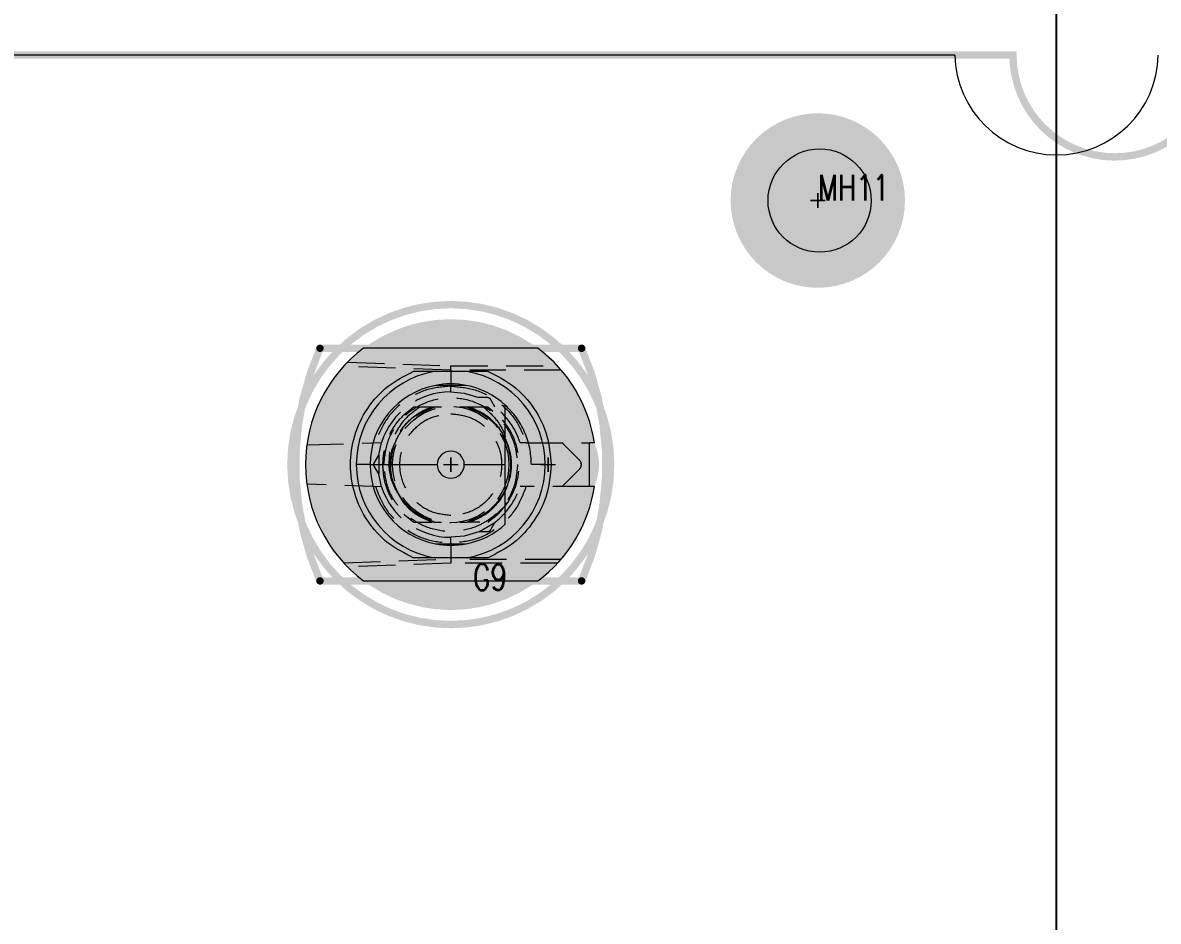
# Model space of a CAD drawing. Header units: millimetres. Extents: x 5 to 1395, y 5 to 415.
# Drawn here: x 1221.58 to 1260.64, y 260.83 to 291.72 of the extents above; entities that cross this region are included whole.
import ezdxf

# ---------------------------------------------------------------- set-up
doc = ezdxf.new("R2010")
doc.units = ezdxf.units.MM
doc.header["$PDSIZE"] = -1
doc.linetypes.add('HIDDEN', pattern=[1.905, 1.27, -0.635])
for name, color, linetype in [('BOARD_OUTLINE_00', 2, 'Continuous'), ('DRIL_PLTE_THRU_01', 16, 'Continuous'), ('DRIL_PLTE_THRU_02', 146, 'Continuous'), ('DRIL_PLTE_THRU_03', 56, 'Continuous'), ('DRIL_PLTE_THRU_04', 216, 'Continuous'), ('DRIL_PLTE_THRU_05', 34, 'Continuous'), ('DRIL_PLTE_THRU_06', 96, 'Continuous'), ('DRIL_PLTE_THRU_07', 171, 'Continuous'), ('DRIL_PLTE_THRU_08', 176, 'Continuous'), ('DRIL_SYMBOL', 2, 'Continuous'), ('PADS_BOT', 5, 'Continuous'), ('PADS_INNER', 1, 'Continuous'), ('PADS_TOP', 1, 'Continuous'), ('PART_NAME_01', 1, 'Continuous'), ('PART_TOP_2DLINE_26', 5, 'Continuous'), ('PART_TOP_2DLINE_27', 5, 'Continuous')]:
    doc.layers.add(name, color=color, linetype=linetype)
doc.styles.add('W0$127', font='simplex', dxfattribs={"width": 0.75})
doc.dimstyles.new('ISO-25', dxfattribs={"dimtxt": 2.5, "dimasz": 2.5, "dimexe": 1.25, "dimexo": 0.625, "dimtad": 1, "dimtxsty": 'Standard', "dimcen": 2.5, "dimadec": 0, "dimazin": 0, "dimtfac": 1, "dimtmove": 0, "dimatfit": 3, "dimfxl": 0, "dimarcsym": 0})

# ---------------------------------------------------------------- blocks, each defined once
blk = doc.blocks.new('BOARD_30802')
at = {"layer": 'BOARD_OUTLINE_00', "const_width": 0.254}
blk.add_lwpolyline([(0, 0), (431.8, 0), (431.8, 55.96999), (429.8, 55.96999, -1), (429.8, 62.96999), (431.8, 62.96999), (431.8, 165.94328), (429.79848, 165.94328, -1), (429.79848, 172.96638), (431.8, 172.96638), (431.8, 279.4), (419.4, 279.4), (419.40226, 279.39, -1), (412.4, 279.39), (412.4, 279.4), (299.4, 279.4), (299.4, 279.399, -1), (292.4, 279.399), (292.4, 279.4), (139.4, 279.4, -1)], format="xyb", dxfattribs=at)
blk = doc.blocks.new('SMOOTH_0$254')
at = {"const_width": 0.127}
blk.add_lwpolyline([(-0.0635, 0, 1), (0.0635, 0, 1)], format="xyb", close=True, dxfattribs=at)
blk = doc.blocks.new('PART_BODY_TOP_1')
at = {"layer": 'PART_TOP_2DLINE_26', "const_width": 0.254}
blk.add_lwpolyline([(5.5, 0, 1), (-5.5, 0, 1)], format="xyb", close=True, dxfattribs=at)
at = {"layer": 'PART_TOP_2DLINE_27', "const_width": 0.254}
blk.add_lwpolyline([(-4.5, 4), (4.5, 4, -0.208911), (4.5, -4), (-4.5, -4, -0.208911)], format="xyb", close=True, dxfattribs=at)
at = {"layer": 'PART_TOP_2DLINE_27'}
for p in [(-4.5, 4), (4.5, 4), (-4.5, -4), (4.5, -4)]:
    blk.add_blockref('SMOOTH_0$254', p, dxfattribs=at)
blk = doc.blocks.new('DRIL_SYMBOL_5$15')
at = {"layer": 'DRIL_SYMBOL', "const_width": 0.0508}
for points in [[(-0.254, 0), (0.254, 0)], [(0, -0.254), (0, 0.254)]]:
    blk.add_lwpolyline(points, dxfattribs=at)
blk = doc.blocks.new('DRIL_HOLE_5$15')
at = {"const_width": 2.575}
blk.add_lwpolyline([(-1.2875, 0, 1), (1.2875, 0, 1)], format="xyb", close=True, dxfattribs=at)
blk.add_blockref('DRIL_SYMBOL_5$15', (0, 0))
blk = doc.blocks.new('PAD_0')
at = {"const_width": 5}
blk.add_lwpolyline([(0, -2.5, 1), (0, 2.5, 1)], format="xyb", close=True, dxfattribs=at)
blk = doc.blocks.new('STK_TOP_181')
at = {"layer": 'DRIL_PLTE_THRU_01'}
blk.add_blockref('DRIL_HOLE_5$15', (0, 0), dxfattribs=at)
at = {"layer": 'DRIL_PLTE_THRU_02'}
blk.add_blockref('DRIL_HOLE_5$15', (0, 0), dxfattribs=at)
at = {"layer": 'DRIL_PLTE_THRU_03'}
blk.add_blockref('DRIL_HOLE_5$15', (0, 0), dxfattribs=at)
at = {"layer": 'DRIL_PLTE_THRU_04'}
blk.add_blockref('DRIL_HOLE_5$15', (0, 0), dxfattribs=at)
at = {"layer": 'DRIL_PLTE_THRU_05'}
blk.add_blockref('DRIL_HOLE_5$15', (0, 0), dxfattribs=at)
at = {"layer": 'DRIL_PLTE_THRU_06'}
blk.add_blockref('DRIL_HOLE_5$15', (0, 0), dxfattribs=at)
at = {"layer": 'DRIL_PLTE_THRU_07'}
blk.add_blockref('DRIL_HOLE_5$15', (0, 0), dxfattribs=at)
at = {"layer": 'DRIL_PLTE_THRU_08'}
blk.add_blockref('DRIL_HOLE_5$15', (0, 0), dxfattribs=at)
at = {"layer": 'PADS_BOT'}
blk.add_blockref('PAD_0', (0, 0), dxfattribs=at)
at = {"layer": 'PADS_INNER'}
blk.add_blockref('PAD_0', (0, 0), dxfattribs=at)
at = {"layer": 'PADS_TOP'}
blk.add_blockref('PAD_0', (0, 0), dxfattribs=at)
blk = doc.blocks.new('DRIL_SYMBOL_2$55')
at = {"layer": 'DRIL_SYMBOL', "const_width": 0.0508}
for points in [[(-0.254, 0), (0.254, 0)], [(0, -0.254), (0, 0.254)]]:
    blk.add_lwpolyline(points, dxfattribs=at)
blk = doc.blocks.new('DRIL_HOLE_2$55')
at = {"const_width": 1.275}
blk.add_lwpolyline([(-0.6375, 0, 1), (0.6375, 0, 1)], format="xyb", close=True, dxfattribs=at)
blk.add_blockref('DRIL_SYMBOL_2$55', (0, 0))
blk = doc.blocks.new('PAD_1')
at = {"const_width": 1.75}
blk.add_lwpolyline([(0, -0.875, 1), (0, 0.875, 1)], format="xyb", close=True, dxfattribs=at)
blk = doc.blocks.new('STK_TOP_182')
at = {"layer": 'DRIL_PLTE_THRU_01'}
blk.add_blockref('DRIL_HOLE_2$55', (0, 0), dxfattribs=at)
at = {"layer": 'DRIL_PLTE_THRU_02'}
blk.add_blockref('DRIL_HOLE_2$55', (0, 0), dxfattribs=at)
at = {"layer": 'DRIL_PLTE_THRU_03'}
blk.add_blockref('DRIL_HOLE_2$55', (0, 0), dxfattribs=at)
at = {"layer": 'DRIL_PLTE_THRU_04'}
blk.add_blockref('DRIL_HOLE_2$55', (0, 0), dxfattribs=at)
at = {"layer": 'DRIL_PLTE_THRU_05'}
blk.add_blockref('DRIL_HOLE_2$55', (0, 0), dxfattribs=at)
at = {"layer": 'DRIL_PLTE_THRU_06'}
blk.add_blockref('DRIL_HOLE_2$55', (0, 0), dxfattribs=at)
at = {"layer": 'DRIL_PLTE_THRU_07'}
blk.add_blockref('DRIL_HOLE_2$55', (0, 0), dxfattribs=at)
at = {"layer": 'DRIL_PLTE_THRU_08'}
blk.add_blockref('DRIL_HOLE_2$55', (0, 0), dxfattribs=at)
at = {"layer": 'PADS_BOT'}
blk.add_blockref('PAD_1', (0, 0), dxfattribs=at)
at = {"layer": 'PADS_INNER'}
blk.add_blockref('PAD_1', (0, 0), dxfattribs=at)
at = {"layer": 'PADS_TOP'}
blk.add_blockref('PAD_1', (0, 0), dxfattribs=at)
blk = doc.blocks.new('SYM_TOP_3')
for name, p in [('PART_BODY_TOP_1', (0, 0)), ('STK_TOP_181', (0, 0)), ('STK_TOP_182', (3.35, 0))]:
    blk.add_blockref(name, p)
blk = doc.blocks.new('PART_TOP_33')
blk.add_blockref('SYM_TOP_3', (0, 0))
at = {"layer": 'PART_NAME_01', "style": 'W0$127', "width": 0.75}
blk.add_text('G9', height=0.889, dxfattribs=at).set_placement((0.762, -4.318))
blk = doc.blocks.new('DRIL_SYMBOL_3$5')
at = {"layer": 'DRIL_SYMBOL', "const_width": 0.0508}
for points in [[(-0.254, 0), (0.254, 0)], [(0, -0.254), (0, 0.254)]]:
    blk.add_lwpolyline(points, dxfattribs=at)
blk = doc.blocks.new('DRIL_HOLE_3$5')
at = {"const_width": 1.75}
blk.add_lwpolyline([(-0.875, 0, 1), (0.875, 0, 1)], format="xyb", close=True, dxfattribs=at)
blk.add_blockref('DRIL_SYMBOL_3$5', (0, 0))
blk = doc.blocks.new('PAD_26')
at = {"const_width": 3}
blk.add_lwpolyline([(0, -1.5, 1), (0, 1.5, 1)], format="xyb", close=True, dxfattribs=at)
blk = doc.blocks.new('STK_TOP_206')
at = {"layer": 'DRIL_PLTE_THRU_01'}
blk.add_blockref('DRIL_HOLE_3$5', (0, 0), dxfattribs=at)
at = {"layer": 'DRIL_PLTE_THRU_02'}
blk.add_blockref('DRIL_HOLE_3$5', (0, 0), dxfattribs=at)
at = {"layer": 'DRIL_PLTE_THRU_03'}
blk.add_blockref('DRIL_HOLE_3$5', (0, 0), dxfattribs=at)
at = {"layer": 'DRIL_PLTE_THRU_04'}
blk.add_blockref('DRIL_HOLE_3$5', (0, 0), dxfattribs=at)
at = {"layer": 'DRIL_PLTE_THRU_05'}
blk.add_blockref('DRIL_HOLE_3$5', (0, 0), dxfattribs=at)
at = {"layer": 'DRIL_PLTE_THRU_06'}
blk.add_blockref('DRIL_HOLE_3$5', (0, 0), dxfattribs=at)
at = {"layer": 'DRIL_PLTE_THRU_07'}
blk.add_blockref('DRIL_HOLE_3$5', (0, 0), dxfattribs=at)
at = {"layer": 'DRIL_PLTE_THRU_08'}
blk.add_blockref('DRIL_HOLE_3$5', (0, 0), dxfattribs=at)
at = {"layer": 'PADS_BOT'}
blk.add_blockref('PAD_26', (0, 0), dxfattribs=at)
at = {"layer": 'PADS_INNER'}
blk.add_blockref('PAD_26', (0, 0), dxfattribs=at)
at = {"layer": 'PADS_TOP'}
blk.add_blockref('PAD_26', (0, 0), dxfattribs=at)
blk = doc.blocks.new('SYM_TOP_19')
blk.add_blockref('STK_TOP_206', (0, 0))
blk = doc.blocks.new('PART_TOP_353')
blk.add_blockref('SYM_TOP_19', (0, 0))
at = {"layer": 'PART_NAME_01', "style": 'W0$127', "width": 0.75}
blk.add_text('MH11', height=0.889, dxfattribs=at).set_placement((0, 0))
blk = doc.blocks.new('q')
for name, p in [('BOARD_30802', (963.245, 11.209)), ('PART_TOP_353', (1248.931, 285.609)), ('PART_TOP_33', (1236.305, 276.529))]:
    blk.add_blockref(name, p)
blk = doc.blocks.new('*D230')
at = {"color": 0, "lineweight": -2}
for p, q in [((969.595, 286.609), (969.595, 307.072)), ((1257.145, 291.679), (1257.145, 307.072)), ((972.897, 306.072), (1253.843, 306.072))]:
    blk.add_line(p, q, dxfattribs=at)
at = {"color": 0}
for points in [[(972.897, 306.622), (972.897, 305.521), (969.595, 306.072)], [(1253.843, 306.622), (1253.843, 305.521), (1257.145, 306.072)]]:
    blk.add_solid(points, dxfattribs=at)
at = {"layer": 'Defpoints', "color": 0}
for p in [(1257.145, 306.072), (1257.145, 290.679), (969.595, 285.609)]:
    blk.add_point(p, dxfattribs=at)
at = {"color": 0, "insert": (1113.37, 309.637), "char_height": 3.5, "attachment_point": 5}
blk.add_mtext('287,550', dxfattribs=at)
blk = doc.blocks.new('*D231')
at = {"color": 0, "lineweight": -2}
for p, q in [((969.595, 286.609), (969.595, 323.77)), ((1257.145, 181.679), (1257.145, 323.77)), ((1253.843, 322.77), (972.897, 322.77))]:
    blk.add_line(p, q, dxfattribs=at)
at = {"color": 0}
for points in [[(972.897, 323.321), (972.897, 322.22), (969.595, 322.77)], [(1253.843, 323.321), (1253.843, 322.22), (1257.145, 322.77)]]:
    blk.add_solid(points, dxfattribs=at)
at = {"layer": 'Defpoints', "color": 0}
for p in [(969.595, 322.77), (969.595, 285.609), (1257.145, 180.679)]:
    blk.add_point(p, dxfattribs=at)
at = {"color": 0, "insert": (1113.37, 326.336), "char_height": 3.5, "attachment_point": 5}
blk.add_mtext('287,550', dxfattribs=at)

msp = doc.modelspace()

# ---------------------------------------------------------------- linework, layer by layer
at = {"color": 7, "linetype": 'Continuous', "lineweight": 15}
for p, q in [((1253.6455, 290.6088), (1102.6441, 290.6088)), ((1239.3048, 280.5288), (1233.3048, 280.5288)), ((1241.2482, 277.2788), (1241.0798, 277.2788)), ((1241.0798, 275.7788), (1241.0798, 277.2788)), ((1233.5298, 276.5288), (1233.0548, 276.5288)), ((1233.5298, 276.5288), (1235.84, 276.5288)), ((1236.7696, 276.5288), (1238.1798, 276.5288)), ((1239.5548, 276.5288), (1239.0798, 276.5288)), ((1241.2482, 275.7788), (1241.0798, 275.7788)), ((1233.3048, 272.5288), (1239.3048, 272.5288))]:
    msp.add_line(p, q, dxfattribs=at)
at = {"color": 7, "linetype": 'HIDDEN', "lineweight": 0}
for p, q in [((1236.3048, 279.7788), (1232.6191, 279.9075)), ((1232.7523, 280.0473), (1236.3048, 279.9232)), ((1236.3048, 279.7788), (1236.3048, 279.9231)), ((1236.3048, 279.9231), (1239.9761, 279.9231)), ((1236.3048, 279.7788), (1236.3048, 279.2288)), ((1240.1045, 279.7788), (1236.9551, 279.7788)), ((1236.3048, 279.0288), (1236.3048, 279.2288)), ((1235.0313, 278.5038), (1234.7578, 278.2746)), ((1235.6539, 278.5038), (1235.0313, 278.5038)), ((1235.6539, 278.5038), (1235.1416, 278.2404)), ((1235.1823, 278.2413), (1235.7388, 278.5037)), ((1235.1823, 278.2413), (1235.7388, 278.5037)), ((1235.9896, 278.5038), (1235.2322, 278.5038)), ((1237.5783, 278.5038), (1236.62, 278.5038)), ((1236.8708, 278.5038), (1237.1837, 278.3562)), ((1237.3057, 278.5038), (1236.9557, 278.5038)), ((1237.2706, 278.3419), (1236.9557, 278.5038)), ((1237.7566, 278.3544), (1237.5783, 278.5038)), ((1231.3506, 277.2038), (1233.9247, 277.2937)), ((1233.8257, 276.8516), (1233.9247, 277.2937)), ((1234.0161, 277.0179), (1233.9548, 276.5288)), ((1238.8985, 277.2788), (1241.0798, 277.2788)), ((1240.1397, 277.2788), (1240.7129, 276.7056)), ((1233.6682, 276.5788), (1233.8257, 276.8516)), ((1233.8257, 276.8516), (1233.8257, 276.2059)), ((1233.8257, 276.2059), (1233.6682, 276.4788)), ((1233.9247, 275.7639), (1233.8257, 276.2059)), ((1233.9548, 276.5288), (1233.9827, 276.3061)), ((1240.7129, 276.352), (1240.1397, 275.7788)), ((1233.9247, 275.7639), (1231.3506, 275.8538)), ((1241.0798, 275.7788), (1238.8985, 275.7788)), ((1238.194, 275.1311), (1237.5783, 274.5538)), ((1234.7854, 274.7598), (1235.0313, 274.5538)), ((1235.7388, 274.5538), (1235.0333, 274.915)), ((1235.1399, 274.8181), (1235.6539, 274.5538)), ((1235.6539, 274.5538), (1235.1399, 274.8181)), ((1235.7388, 274.5538), (1235.2067, 274.8047)), ((1235.7388, 274.5538), (1235.2067, 274.8047)), ((1235.2069, 274.7836), (1235.6539, 274.5538)), ((1235.6539, 274.5538), (1235.2069, 274.7836)), ((1237.2098, 274.7136), (1236.8708, 274.5538)), ((1237.5275, 274.8478), (1236.9557, 274.5538)), ((1237.5274, 274.8477), (1236.9557, 274.5538)), ((1236.9557, 274.5538), (1237.1968, 274.6777)), ((1235.0313, 274.5538), (1235.6539, 274.5538)), ((1235.7388, 274.5538), (1235.9896, 274.5538)), ((1236.62, 274.5538), (1236.8708, 274.5538)), ((1237.3057, 274.5538), (1236.9557, 274.5538)), ((1237.2647, 274.2204), (1237.8239, 274.5433)), ((1236.3048, 273.8288), (1236.3048, 274.0288)), ((1235.7804, 273.8038), (1235.7804, 273.8038)), ((1236.3048, 273.8288), (1236.3048, 273.2788)), ((1232.6191, 273.1501), (1236.3048, 273.2788)), ((1236.3048, 273.1343), (1232.7523, 273.0103)), ((1236.3048, 273.2788), (1236.3048, 273.1344)), ((1239.9761, 273.1344), (1236.3048, 273.1344)), ((1236.9551, 273.2788), (1240.1045, 273.2788))]:
    msp.add_line(p, q, dxfattribs=at)
at = {"color": 7, "linetype": 'HIDDEN', "lineweight": 0, "flags": 128}
for points in [[(1236.3048, 279.0288), (1236.7704, 278.985), (1237.2647, 278.8371)], [(1235.0313, 278.5038), (1235.0313, 278.5038)], [(1235.0313, 278.5038), (1235.0313, 278.5038)], [(1235.0313, 278.5038), (1235.0313, 278.5038)], [(1235.0313, 278.5038), (1235.0313, 278.5038)], [(1235.0313, 278.5038), (1235.0313, 278.5038)], [(1235.0313, 278.5038), (1235.0313, 278.5038)], [(1235.0313, 278.5038), (1235.0313, 278.5038)], [(1235.2776, 278.308), (1235.2776, 278.308)], [(1235.9896, 278.5038), (1235.9896, 278.5038)], [(1236.62, 278.5038), (1236.62, 278.5038)], [(1237.5783, 278.5038), (1237.5783, 278.5038)], [(1237.5783, 278.5038), (1237.5783, 278.5038)], [(1237.5783, 278.5038), (1237.5783, 278.5038)], [(1237.5783, 278.5038), (1237.5783, 278.5038)], [(1237.5783, 278.5038), (1237.5783, 278.5038)], [(1237.5783, 278.5038), (1237.5783, 278.5038)], [(1237.5783, 278.5038), (1237.5783, 278.5038)], [(1237.5783, 278.5038), (1237.5783, 278.5038)], [(1234.5256, 277.556), (1234.5256, 277.556)], [(1238.234, 277.3049), (1238.2378, 277.2763), (1238.2379, 277.2674), (1238.2377, 277.266), (1238.2373, 277.2652), (1238.2371, 277.265), (1238.2371, 277.265), (1238.237, 277.265), (1238.237, 277.265), (1238.237, 277.2649), (1238.237, 277.2649), (1238.237, 277.2649), (1238.2371, 277.2649), (1238.2373, 277.265), (1238.2374, 277.265), (1238.2374, 277.265), (1238.2374, 277.265), (1238.2374, 277.265), (1238.2374, 277.265), (1238.2373, 277.265), (1238.2371, 277.2649), (1238.2369, 277.2649), (1238.2368, 277.2648), (1238.2368, 277.2648), (1238.2367, 277.2648), (1238.2367, 277.2648), (1238.2367, 277.2648), (1238.2367, 277.2648), (1238.2364, 277.2648), (1238.236, 277.2649), (1238.2354, 277.2652), (1238.2327, 277.2682), (1238.1686, 277.3977), (1238.0814, 277.5607)], [(1235.0313, 274.5538), (1235.0313, 274.5538)], [(1235.7388, 274.5538), (1235.7388, 274.5538)], [(1235.7388, 274.5538), (1235.7388, 274.5538)], [(1235.7388, 274.5538), (1235.7388, 274.5538)], [(1235.7388, 274.5538), (1235.7388, 274.5538)], [(1235.7388, 274.5538), (1235.7388, 274.5538)], [(1235.7388, 274.5538), (1235.7388, 274.5538)], [(1235.7388, 274.5538), (1235.7388, 274.5538)], [(1235.7388, 274.5538), (1235.7388, 274.5538)], [(1236.8708, 274.5538), (1236.8708, 274.5538)], [(1236.8708, 274.5538), (1236.8708, 274.5538)], [(1236.8708, 274.5538), (1236.8708, 274.5538)], [(1236.8708, 274.5538), (1236.8708, 274.5538)], [(1236.8708, 274.5538), (1236.8708, 274.5538)], [(1237.5783, 274.5538), (1237.5783, 274.5538)], [(1237.2647, 274.2204), (1236.7704, 274.0725), (1236.3048, 274.0288)]]:
    msp.add_lwpolyline(points, dxfattribs=at)
at = {"color": 7, "linetype": 'Continuous', "lineweight": 15}
msp.add_circle((1248.9948, 285.6088), 1.775, dxfattribs=at)
at = {"color": 7, "linetype": 'HIDDEN', "lineweight": 0}
msp.add_circle((1236.3048, 276.5288), 2, dxfattribs=at)
at = {"color": 7, "linetype": 'Continuous', "lineweight": 15}
for centre, radius, start, end in [((1257.1448, 290.6788), 3.5, 181.14599, 358.85401), ((1236.3048, 276.5288), 5, 126.8699, 233.1301), ((1236.3048, 276.5288), 5, 8.62693, 53.1301), ((1236.3048, 276.5288), 3.25, 100.06327, 180), ((1236.3048, 276.5288), 3.25, 0, 79.93673), ((1236.3048, 276.5288), 2.775, 100.89295, 180), ((1236.3048, 276.5288), 2.775, 79.10668, 100.89376), ((1236.3048, 276.5288), 2.775, 47.49336, 79.10705), ((1236.3048, 276.5288), 0.4648, 0, 180), ((1236.3048, 276.5288), 3.25, 180, 259.93673), ((1236.3048, 276.5288), 2.775, 180, 259.10705), ((1236.3048, 276.5288), 0.4648, 180, 0), ((1236.3048, 276.5288), 3.25, 280.06327, 0), ((1236.3048, 276.5288), 5, 306.8699, 351.37307), ((1236.3048, 276.5288), 2.775, 280.89324, 312.50663), ((1236.3048, 276.5288), 2.775, 259.10676, 280.89295)]:
    msp.add_arc(centre, radius, start, end, dxfattribs=at)
at = {"color": 7, "linetype": 'HIDDEN', "lineweight": 0}
for radius, start, end in [(2.5, 90, 162.18431), (2.35, 323.50581, 57.18508), (2.5, 17.4576, 52.57976), (2.5, 197.81569, 270), (2.5, 307.42024, 342.5424)]:
    msp.add_arc((1236.3048, 276.5288), radius, start, end, dxfattribs=at)
at = {"color": 7, "linetype": 'Continuous', "lineweight": 15}
for points, knots in [([(1235.0154, 273.3288), (1234.7164, 273.4797), (1234.1047, 273.7885), (1233.4026, 274.5718), (1232.9542, 275.5114), (1232.8062, 276.5288), (1232.9542, 277.5461), (1233.4027, 278.4858), (1234.1047, 279.2691), (1234.7164, 279.5779), (1235.0154, 279.7288)], [0, 0, 0, 0, 0.1222034, 0.2499991, 0.3777966, 0.4999993, 0.6222037, 0.7499995, 0.8777966, 1, 1, 1, 1]), ([(1235.7369, 279.7288), (1235.7364, 279.7288), (1235.7352, 279.7288), (1235.7235, 279.7288), (1235.68, 279.7288), (1235.4835, 279.7288), (1235.2496, 279.7288), (1235.0534, 279.7288), (1235.0154, 279.7288)], [0, 0, 0, 0, 0.0169296, 0.0393015, 0.0816945, 0.2361993, 0.852156, 1, 1, 1, 1]), ([(1236.8727, 279.7288), (1236.6968, 279.7288), (1236.3443, 279.7288), (1235.9512, 279.7288), (1235.7588, 279.7288), (1235.7369, 279.7288)], [0, 0, 0, 0, 0.4691021, 0.9396151, 1, 1, 1, 1]), ([(1237.5942, 279.7288), (1237.4597, 279.7288), (1237.2859, 279.7288), (1237.0916, 279.7288), (1237.011, 279.7288), (1236.957, 279.7288), (1236.9174, 279.7288), (1236.8912, 279.7288), (1236.8772, 279.7288), (1236.8731, 279.7288), (1236.8728, 279.7288), (1236.8727, 279.7288)], [0, 0, 0, 0, 0.5219292, 0.6747083, 0.7796381, 0.85173, 0.9016653, 0.954567, 0.9758809, 0.9930947, 1, 1, 1, 1]), ([(1237.5942, 279.7288), (1237.8939, 279.5776), (1238.5071, 279.2683), (1239.2051, 278.4833), (1239.6707, 277.5417), (1239.7272, 276.8573), (1239.7548, 276.5228)], [0, 0, 0, 0, 0.2443903, 0.5000022, 0.7556117, 1, 1, 1, 1]), ([(1236.8292, 279.2538), (1236.5391, 279.2538), (1236.186, 279.2538), (1235.8418, 279.2538), (1235.7804, 279.2538)], [0, 0, 0, 0, 0.8214958, 1, 1, 1, 1]), ([(1238.1798, 276.5288), (1238.1798, 276.7237), (1238.1798, 277.2281), (1238.1798, 277.9099), (1238.1798, 278.3589), (1238.1798, 278.5745)], [0, 0, 0, 0, 0.2465259, 0.6381371, 1, 1, 1, 1]), ([(1239.0798, 276.5288), (1239.0684, 276.7206), (1239.0455, 277.1041), (1238.8607, 277.6532), (1238.5808, 278.1605), (1238.3135, 278.4365), (1238.1798, 278.5745)], [0, 0, 0, 0, 0.2500033, 0.5000038, 0.749999, 1, 1, 1, 1]), ([(1239.7548, 276.5228), (1239.7262, 276.1892), (1239.6676, 275.507), (1239.2014, 274.5693), (1238.5045, 273.7877), (1237.8931, 273.4795), (1237.5942, 273.3288)], [0, 0, 0, 0, 0.2444263, 0.5000003, 0.7555775, 1, 1, 1, 1]), ([(1238.1798, 274.4831), (1238.1798, 274.9207), (1238.1798, 275.5236), (1238.1798, 276.3124), (1238.1798, 276.5288)], [0, 0, 0, 0, 0.7257579, 1, 1, 1, 1]), ([(1235.7804, 273.8038), (1236.0705, 273.8038), (1236.4236, 273.8038), (1236.7678, 273.8038), (1236.8292, 273.8038)], [0, 0, 0, 0, 0.8214873, 1, 1, 1, 1]), ([(1235.7369, 273.3288), (1235.7364, 273.3288), (1235.7352, 273.3288), (1235.7235, 273.3288), (1235.68, 273.3288), (1235.4835, 273.3288), (1235.2496, 273.3288), (1235.0534, 273.3288), (1235.0154, 273.3288)], [0, 0, 0, 0, 0.0169296, 0.0393015, 0.0816945, 0.2361993, 0.852156, 1, 1, 1, 1]), ([(1236.8727, 273.3288), (1236.6968, 273.3288), (1236.3443, 273.3288), (1235.9512, 273.3288), (1235.7588, 273.3288), (1235.7369, 273.3288)], [0, 0, 0, 0, 0.4691021, 0.9396151, 1, 1, 1, 1]), ([(1237.5942, 273.3288), (1237.4597, 273.3288), (1237.2859, 273.3288), (1237.0916, 273.3288), (1237.011, 273.3288), (1236.957, 273.3288), (1236.9174, 273.3288), (1236.8912, 273.3288), (1236.8772, 273.3288), (1236.8731, 273.3288), (1236.8728, 273.3288), (1236.8727, 273.3288)], [0, 0, 0, 0, 0.5219292, 0.6747083, 0.7796381, 0.85173, 0.9016653, 0.954567, 0.9758809, 0.9930947, 1, 1, 1, 1])]:
    msp.add_open_spline(points, degree=3, knots=knots, dxfattribs=at)
at = {"color": 7, "linetype": 'HIDDEN', "lineweight": 0}
for points, knots in [([(1236.3048, 279.2288), (1236.0228, 279.2031), (1235.4436, 279.1504), (1234.659, 278.7245), (1234.0301, 278.0909), (1233.817, 277.5497), (1233.7132, 277.2863)], [0, 0, 0, 0, 0.2434233, 0.5000006, 0.7565775, 1, 1, 1, 1]), ([(1236.3048, 279.2288), (1236.5874, 279.203), (1237.1679, 279.15), (1237.9539, 278.7223), (1238.5831, 278.086), (1238.7953, 277.5431), (1238.8985, 277.2788)], [0, 0, 0, 0, 0.2433913, 0.4999994, 0.7566093, 1, 1, 1, 1]), ([(1234.0048, 276.5288), (1234.0357, 276.818), (1234.0834, 277.2645), (1234.3697, 277.8006), (1234.6669, 278.1661), (1235.0329, 278.4653), (1235.5689, 278.7426), (1236.3048, 278.8846), (1237.0406, 278.7426), (1237.5766, 278.4654), (1237.9425, 278.1663), (1238.2398, 277.8008), (1238.5262, 277.2646), (1238.5739, 276.818), (1238.6048, 276.5288)], [0, 0, 0, 0, 0.1197223, 0.1848245, 0.2500013, 0.315102, 0.3802782, 0.5000002, 0.6197218, 0.6848234, 0.7499987, 0.8151015, 0.8802777, 1, 1, 1, 1]), ([(1237.5798, 278.8371), (1237.4978, 278.8371), (1237.3894, 278.8371), (1237.2929, 278.8371), (1237.2683, 278.8371), (1237.2659, 278.8371), (1237.2647, 278.8371)], [0, 0, 0, 0, 0.6386778, 0.8437378, 0.924999, 1, 1, 1, 1]), ([(1237.5798, 278.8371), (1237.5885, 278.8365), (1237.6059, 278.8352), (1237.6303, 278.8246), (1237.6517, 278.8088), (1237.6615, 278.7944), (1237.6664, 278.7871)], [0, 0, 0, 0, 0.2508037, 0.5000272, 0.7492768, 1, 1, 1, 1]), ([(1237.8239, 278.5143), (1237.8234, 278.5153), (1237.8222, 278.5174), (1237.8098, 278.5388), (1237.7797, 278.591), (1237.7294, 278.6781), (1237.6885, 278.7489), (1237.6664, 278.7871)], [0, 0, 0, 0, 0.0741153, 0.1549081, 0.3599139, 0.65371, 1, 1, 1, 1]), ([(1235.0313, 278.5038), (1234.8745, 278.386), (1234.5611, 278.1503), (1234.2226, 277.6637), (1233.997, 277.1155), (1233.9689, 276.7244), (1233.9548, 276.5288)], [0, 0, 0, 0, 0.2499994, 0.4999967, 0.7499951, 1, 1, 1, 1]), ([(1235.2322, 278.5038), (1235.0693, 278.3866), (1234.7456, 278.1538), (1234.4048, 277.6608), (1234.1911, 277.1093), (1234.1808, 276.7214), (1234.1757, 276.5288)], [0, 0, 0, 0, 0.255054, 0.5067357, 0.7550528, 1, 1, 1, 1]), ([(1235.6539, 278.5038), (1235.5166, 278.449), (1235.2421, 278.3394), (1234.8862, 278.0693), (1234.5922, 277.7362), (1234.376, 277.347), (1234.2463, 276.9211), (1234.2112, 276.4781), (1234.2644, 276.0346), (1234.3764, 275.761), (1234.4324, 275.6242)], [0, 0, 0, 0, 0.12499879, 0.25000069, 0.37500174, 0.5000013, 0.62500146, 0.75000105, 0.87499935, 1, 1, 1, 1]), ([(1235.6539, 274.5538), (1235.454, 274.6405), (1235.0541, 274.8139), (1234.5929, 275.2923), (1234.2936, 275.8771), (1234.1912, 276.5288), (1234.2936, 277.1804), (1234.5929, 277.7653), (1235.0541, 278.2436), (1235.454, 278.4171), (1235.6539, 278.5038)], [0, 0, 0, 0, 0.1250003, 0.2500014, 0.3750005, 0.4999996, 0.6249989, 0.75, 0.874999, 1, 1, 1, 1]), ([(1235.0333, 274.915), (1234.895, 275.0431), (1234.6183, 275.2992), (1234.355, 275.8077), (1234.2307, 276.3616), (1234.2636, 276.9301), (1234.4484, 277.4687), (1234.7731, 277.9343), (1235.2093, 278.3053), (1235.5623, 278.4376), (1235.7388, 278.5038)], [0, 0, 0, 0, 0.1250016, 0.2499999, 0.375002, 0.4999997, 0.6250005, 0.75, 0.8750015, 1, 1, 1, 1]), ([(1236.3048, 274.7788), (1236.0758, 274.8051), (1235.6177, 274.8577), (1235.0352, 275.2624), (1234.6459, 275.8408), (1234.5093, 276.5288), (1234.6459, 277.2167), (1235.0352, 277.7952), (1235.6177, 278.1999), (1236.0758, 278.2525), (1236.3048, 278.2788)], [0, 0, 0, 0, 0.1249995, 0.2499997, 0.3750011, 0.4999995, 0.6250006, 0.7499997, 0.875, 1, 1, 1, 1]), ([(1235.6539, 278.5038), (1235.6755, 278.5038), (1235.7036, 278.5038), (1235.7308, 278.5038), (1235.7377, 278.5038), (1235.7385, 278.5038), (1235.7388, 278.5038)], [0, 0, 0, 0, 0.65929116, 0.85524637, 0.9304954, 1, 1, 1, 1]), ([(1235.6539, 278.5038), (1235.6755, 278.5038), (1235.7036, 278.5038), (1235.7309, 278.5038), (1235.7377, 278.5038), (1235.7385, 278.5038), (1235.7388, 278.5038)], [0, 0, 0, 0, 0.6595876, 0.8554277, 0.9305633, 1, 1, 1, 1]), ([(1236.3048, 278.2788), (1236.5339, 278.2525), (1236.9919, 278.1999), (1237.5745, 277.7952), (1237.9637, 277.2167), (1238.1004, 276.5288), (1237.9637, 275.8408), (1237.5745, 275.2624), (1236.9919, 274.8577), (1236.5339, 274.8051), (1236.3048, 274.7788)], [0, 0, 0, 0, 0.12500011, 0.25000039, 0.37499916, 0.50000047, 0.6249991, 0.75000014, 0.87500043, 1, 1, 1, 1]), ([(1236.8708, 278.5038), (1236.8712, 278.5038), (1236.8719, 278.5038), (1236.8788, 278.5038), (1236.9054, 278.5038), (1236.9339, 278.5038), (1236.9557, 278.5038)], [0, 0, 0, 0, 0.0689122, 0.1454746, 0.3449774, 1, 1, 1, 1]), ([(1236.8708, 278.5038), (1236.8712, 278.5038), (1236.8719, 278.5038), (1236.8787, 278.5038), (1236.9054, 278.5038), (1236.9339, 278.5038), (1236.9557, 278.5038)], [0, 0, 0, 0, 0.0688381, 0.1453155, 0.3446613, 1, 1, 1, 1]), ([(1236.8708, 278.5038), (1237.0776, 278.4229), (1237.4913, 278.261), (1237.9735, 277.7845), (1238.2874, 277.1928), (1238.3952, 276.5288), (1238.2875, 275.8648), (1237.9735, 275.273), (1237.4913, 274.7965), (1237.0776, 274.6347), (1236.8708, 274.5538)], [0, 0, 0, 0, 0.1250003, 0.2499994, 0.375001, 0.5000006, 0.625, 0.7500002, 0.8749998, 1, 1, 1, 1]), ([(1236.8708, 278.5037), (1237.0776, 278.4228), (1237.4913, 278.261), (1237.9735, 277.7845), (1238.2874, 277.1928), (1238.3952, 276.5288), (1238.2874, 275.8648), (1237.9735, 275.273), (1237.4913, 274.7965), (1237.0776, 274.6347), (1236.8708, 274.5538)], [0, 0, 0, 0, 0.1249997, 0.2499994, 0.3749983, 0.4999999, 0.6249986, 0.75, 0.8749997, 1, 1, 1, 1]), ([(1236.8708, 278.5037), (1237.0776, 278.4228), (1237.4913, 278.261), (1237.9735, 277.7845), (1238.2874, 277.1928), (1238.3952, 276.5288), (1238.2874, 275.8648), (1237.9735, 275.2731), (1237.4913, 274.7966), (1237.0776, 274.6347), (1236.8708, 274.5538)], [0, 0, 0, 0, 0.1249998, 0.2500002, 0.374999, 0.5000008, 0.6249998, 0.7499986, 0.874999, 1, 1, 1, 1]), ([(1237.6802, 274.9988), (1237.7895, 275.0975), (1238.0603, 275.3419), (1238.3125, 275.8813), (1238.4194, 276.5277), (1238.3158, 277.1807), (1238.0168, 277.7652), (1237.5555, 278.2436), (1237.1556, 278.4171), (1236.9557, 278.5038)], [0, 0, 0, 0, 0.1013764, 0.2511488, 0.4009172, 0.5506889, 0.7004609, 0.8502297, 1, 1, 1, 1]), ([(1236.9557, 278.5038), (1237.1556, 278.4171), (1237.5555, 278.2437), (1238.0168, 277.7652), (1238.3157, 277.1808), (1238.4197, 276.5274), (1238.3113, 275.8822), (1238.0779, 275.3693), (1237.8333, 275.1452), (1237.7489, 275.0679)], [0, 0, 0, 0, 0.1532183, 0.3064379, 0.4596552, 0.6128743, 0.7660899, 0.9193102, 1, 1, 1, 1]), ([(1236.9557, 274.5538), (1237.1556, 274.6405), (1237.5555, 274.8139), (1238.0167, 275.2923), (1238.316, 275.8771), (1238.4184, 276.5288), (1238.316, 277.1804), (1238.0167, 277.7653), (1237.5555, 278.2436), (1237.1556, 278.417), (1236.9557, 278.5038)], [0, 0, 0, 0, 0.1249992, 0.2499985, 0.3749997, 0.499999, 0.6249981, 0.7499994, 0.8750002, 1, 1, 1, 1]), ([(1236.9557, 278.5038), (1237.1556, 278.4171), (1237.5555, 278.2436), (1238.0167, 277.7652), (1238.3158, 277.1807), (1238.4193, 276.5277), (1238.3126, 275.8812), (1238.0577, 275.3379), (1237.7832, 275.0906), (1237.6703, 274.9889)], [0, 0, 0, 0, 0.1492869, 0.2985756, 0.4478612, 0.5971506, 0.7464369, 0.8957251, 1, 1, 1, 1]), ([(1237.9897, 275.31), (1238.1009, 275.4975), (1238.3232, 275.8724), (1238.4165, 276.5301), (1238.3165, 277.1801), (1238.0165, 277.7654), (1237.5555, 278.2436), (1237.1556, 278.417), (1236.9557, 278.5038)], [0, 0, 0, 0, 0.166668, 0.3333333, 0.5000022, 0.6666668, 0.8333348, 1, 1, 1, 1]), ([(1236.9557, 278.5038), (1237.1556, 278.4171), (1237.5555, 278.2436), (1238.0167, 277.7652), (1238.3158, 277.1806), (1238.419, 276.528), (1238.3139, 275.8801), (1238.0324, 275.2978), (1237.7197, 275.0208), (1237.5702, 274.8883)], [0, 0, 0, 0, 0.1445624, 0.2891273, 0.4336891, 0.5782549, 0.7228174, 0.8673789, 1, 1, 1, 1]), ([(1237.4438, 278.5038), (1237.6106, 278.3511), (1237.9444, 278.0455), (1238.1585, 277.5932), (1238.2247, 277.3405), (1238.2341, 277.3049)], [0, 0, 0, 0, 0.4618241, 0.9241364, 1, 1, 1, 1]), ([(1238.8985, 277.2788), (1238.8707, 277.2788), (1238.8155, 277.2788), (1238.7473, 277.2788), (1238.6983, 277.2788), (1238.6925, 277.2788), (1238.6897, 277.2788)], [0, 0, 0, 0, 0.2586227, 0.5136186, 0.7560896, 1, 1, 1, 1]), ([(1240.7129, 276.7056), (1240.7334, 276.6797), (1240.7744, 276.6281), (1240.792, 276.5288), (1240.7744, 276.4295), (1240.7334, 276.3778), (1240.7129, 276.352)], [0, 0, 0, 0, 0.25000068, 0.50001873, 0.74999932, 1, 1, 1, 1]), ([(1233.6682, 276.4788), (1233.6644, 276.4867), (1233.6568, 276.5025), (1233.6538, 276.5288), (1233.6568, 276.5551), (1233.6644, 276.5709), (1233.6682, 276.5788)], [0, 0, 0, 0, 0.2499286, 0.4999341, 0.7499396, 1, 1, 1, 1]), ([(1233.9548, 276.5288), (1233.9689, 276.3332), (1233.997, 275.9421), (1234.2226, 275.3939), (1234.5611, 274.9072), (1234.8745, 274.6716), (1235.0313, 274.5538)], [0, 0, 0, 0, 0.2499989, 0.4999976, 0.7500003, 1, 1, 1, 1]), ([(1238.6048, 276.5288), (1238.5739, 276.2396), (1238.5262, 275.7931), (1238.2399, 275.2569), (1237.9427, 274.8915), (1237.5767, 274.5923), (1237.0407, 274.315), (1236.3048, 274.173), (1235.5691, 274.315), (1235.033, 274.5922), (1234.6671, 274.8913), (1234.3698, 275.2568), (1234.0834, 275.7929), (1234.0357, 276.2396), (1234.0048, 276.5288)], [0, 0, 0, 0, 0.1197205, 0.1848229, 0.2499998, 0.315102, 0.3802783, 0.4999997, 0.6197216, 0.6848234, 0.7500002, 0.8151031, 0.8802795, 1, 1, 1, 1]), ([(1234.4324, 275.6242), (1234.3643, 275.7668), (1234.2274, 276.0538), (1234.193, 276.3698), (1234.1757, 276.5288)], [0, 0, 0, 0, 0.49706143, 1, 1, 1, 1]), ([(1234.3653, 275.8117), (1234.4405, 275.6389), (1234.6024, 275.2669), (1235.057, 274.8151), (1235.4549, 274.6409), (1235.6539, 274.5538)], [0, 0, 0, 0, 0.3025428, 0.6512739, 1, 1, 1, 1]), ([(1233.7132, 275.7713), (1233.817, 275.5078), (1234.0301, 274.9667), (1234.659, 274.3331), (1235.4436, 273.9072), (1236.0228, 273.8545), (1236.3048, 273.8288)], [0, 0, 0, 0, 0.2434223, 0.4999991, 0.7565762, 1, 1, 1, 1]), ([(1234.4324, 275.6242), (1234.5149, 275.4901), (1234.6792, 275.2232), (1234.9157, 275.0174), (1235.0333, 274.915)], [0, 0, 0, 0, 0.502466, 1, 1, 1, 1]), ([(1238.8985, 275.7788), (1238.7953, 275.5145), (1238.5831, 274.9716), (1237.9539, 274.3353), (1237.1679, 273.9075), (1236.5874, 273.8546), (1236.3048, 273.8288)], [0, 0, 0, 0, 0.2433942, 0.5000007, 0.7566084, 1, 1, 1, 1]), ([(1238.8985, 275.7788), (1238.8708, 275.7788), (1238.8157, 275.7788), (1238.7475, 275.7788), (1238.6983, 275.7788), (1238.6925, 275.7788), (1238.6897, 275.7788)], [0, 0, 0, 0, 0.2581069, 0.5125947, 0.7555911, 1, 1, 1, 1]), ([(1235.7388, 274.5538), (1235.5287, 274.6318), (1235.1429, 274.7751), (1234.8676, 275.0791), (1234.7421, 275.2176)], [0, 0, 0, 0, 0.5445084, 1, 1, 1, 1]), ([(1235.6539, 274.5538), (1235.4499, 274.6365), (1235.1053, 274.7762), (1234.8616, 275.0538), (1234.7622, 275.167)], [0, 0, 0, 0, 0.5921047, 1, 1, 1, 1]), ([(1237.9766, 275.292), (1237.835, 275.1294), (1237.552, 274.8042), (1237.1545, 274.6372), (1236.9557, 274.5538)], [0, 0, 0, 0, 0.5000036, 1, 1, 1, 1]), ([(1237.7489, 275.0679), (1237.6798, 274.9912), (1237.4646, 274.7526), (1237.1615, 274.6341), (1236.9557, 274.5538)], [0, 0, 0, 0, 0.3212734, 1, 1, 1, 1]), ([(1237.5783, 274.5538), (1237.7388, 274.6687), (1237.9972, 274.8538), (1238.1697, 275.1187), (1238.2351, 275.2191)], [0, 0, 0, 0, 0.6210311, 1, 1, 1, 1]), ([(1237.6395, 274.9669), (1237.7316, 275.0535), (1237.8397, 275.1552), (1237.9439, 275.2687), (1237.9658, 275.2883), (1237.9728, 275.2921), (1237.9751, 275.2925), (1237.976, 275.2923), (1237.9764, 275.2921), (1237.9766, 275.292)], [0, 0, 0, 0, 0.8053696, 0.9459651, 0.9826983, 0.9932296, 0.9969154, 0.9985021, 1, 1, 1, 1]), ([(1236.8708, 274.5538), (1237.01, 274.602), (1237.2884, 274.6984), (1237.5225, 274.8774), (1237.6395, 274.9669)], [0, 0, 0, 0, 0.50000033, 1, 1, 1, 1]), ([(1235.7388, 274.5538), (1235.7385, 274.5538), (1235.7377, 274.5538), (1235.7308, 274.5538), (1235.7042, 274.5538), (1235.6757, 274.5538), (1235.6539, 274.5538)], [0, 0, 0, 0, 0.0688603, 0.1454065, 0.3449028, 1, 1, 1, 1]), ([(1235.7388, 274.5538), (1235.7384, 274.5538), (1235.7377, 274.5538), (1235.7308, 274.5538), (1235.7042, 274.5538), (1235.6757, 274.5538), (1235.6539, 274.5538)], [0, 0, 0, 0, 0.0689442, 0.1455862, 0.3451607, 1, 1, 1, 1]), ([(1236.9557, 274.5538), (1236.9341, 274.5538), (1236.906, 274.5538), (1236.8788, 274.5538), (1236.8719, 274.5538), (1236.8712, 274.5538), (1236.8708, 274.5538)], [0, 0, 0, 0, 0.6594507, 0.8553261, 0.9305162, 1, 1, 1, 1]), ([(1237.6664, 274.2704), (1237.6615, 274.2632), (1237.6517, 274.2488), (1237.6303, 274.2329), (1237.6059, 274.2224), (1237.5885, 274.2211), (1237.5798, 274.2204)], [0, 0, 0, 0, 0.2508198, 0.4999675, 0.7492301, 1, 1, 1, 1]), ([(1237.6664, 274.2704), (1237.7074, 274.3415), (1237.7616, 274.4353), (1237.8098, 274.5189), (1237.8222, 274.5402), (1237.8234, 274.5423), (1237.8239, 274.5433)], [0, 0, 0, 0, 0.63871492, 0.84375322, 0.92500367, 1, 1, 1, 1]), ([(1237.5798, 274.2204), (1237.4978, 274.2204), (1237.3894, 274.2204), (1237.2929, 274.2204), (1237.2683, 274.2204), (1237.2659, 274.2204), (1237.2647, 274.2204)], [0, 0, 0, 0, 0.6387162, 0.8437463, 0.9249997, 1, 1, 1, 1])]:
    msp.add_open_spline(points, degree=3, knots=knots, dxfattribs=at)

# ---------------------------------------------------------------- block references
msp.add_blockref('q', (0, 0))

# ---------------------------------------------------------------- dimensions: what is measured, and where the dimension line sits
for base, p1, p2, picture, middle in [((969.5948, 322.7702), (1257.1448, 180.6788), (969.5948, 285.6088), '*D231', (1113.3698, 326.3359)), ((1257.1448, 306.0718), (969.5948, 285.6088), (1257.1448, 290.6788), '*D230', (1113.3698, 309.6374))]:
    dim = msp.add_linear_dim(base=base, p1=p1, p2=p2, dimstyle='ISO-25', override={"dimtxt": 3.5, "dimasz": 3.302, "dimexe": 1, "dimexo": 1, "dimgap": 1.524, "dimtih": 1, "dimtoh": 1, "dimdec": 3, "dimzin": 0, "dimadec": 2, "dimtdec": 3, "dimtzin": 0})
    dim.commit()
    dim.dimension.update_dxf_attribs({"geometry": picture, "text_midpoint": middle})

doc.saveas('drawing.dxf')
